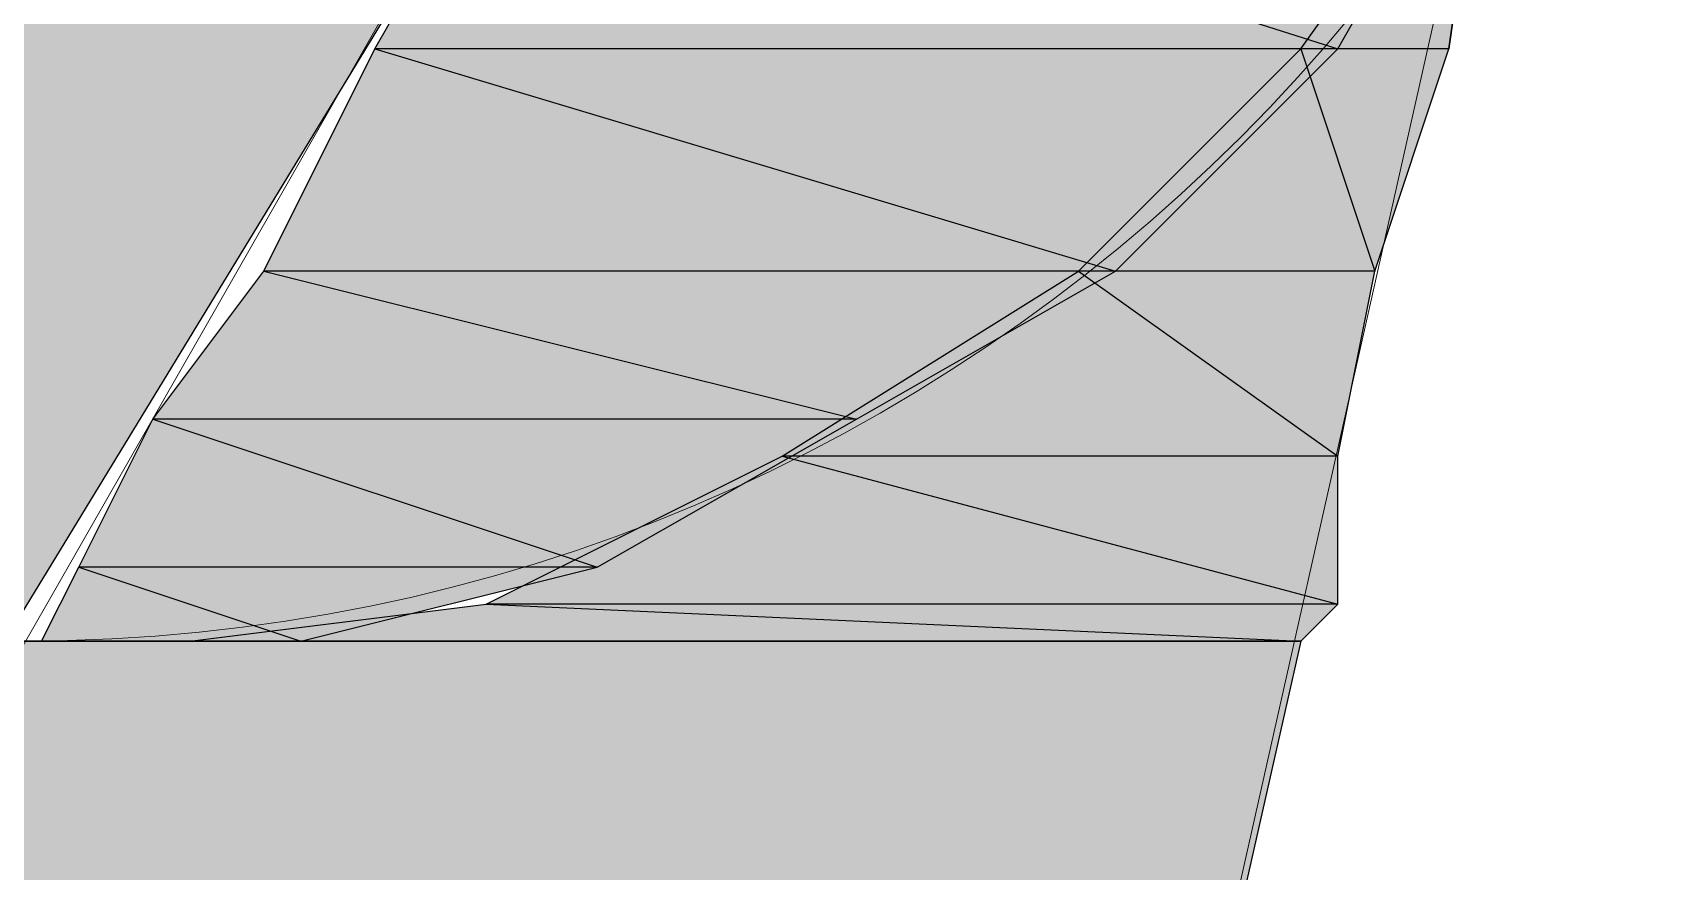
# Model space of a CAD drawing. Header units: millimetres. Extents: x 6 to 745025, y -1528 to 119936.
# Drawn here: x 181.021 to 182.873, y 107.658 to 108.618 of the extents above; entities that cross this region are included whole.
import ezdxf

# ---------------------------------------------------------------- set-up
doc = ezdxf.new("R2010")
doc.units = ezdxf.units.MM
doc.header["$MEASUREMENT"] = 0
doc.layers.get('0').update_dxf_attribs({"linetype": 'CONTINUOUS'})

msp = doc.modelspace()

# ---------------------------------------------------------------- hatches: boundary and pattern name
at = {"true_color": 0x000006}
msp.add_hatch(color=0, dxfattribs=at).paths.add_polyline_path([(180.4388, 108.8954), (181.5818, 108.8954), (180.9891, 107.9218)])
at = {"true_color": 0x000003}
h = msp.add_hatch(color=0, dxfattribs=at)
h.paths.add_polyline_path([(182.6824, 108.8954), (181.5818, 108.8954), (182.5131, 108.5991)])
h.paths.add_polyline_path([(181.5818, 108.8954), (182.5131, 108.5991), (181.4124, 108.5991)])
at = {"true_color": 0x000005}
h = msp.add_hatch(color=0, dxfattribs=at)
h.paths.add_polyline_path([(182.6401, 108.5991), (182.6824, 108.8954)])
h.paths.add_polyline_path([(182.6824, 108.8954), (182.6401, 108.5991), (182.4708, 108.5991)])
at = {"true_color": 0x000003}
h = msp.add_hatch(color=0, dxfattribs=at)
h.paths.add_polyline_path([(182.5131, 108.5991), (181.4124, 108.5991), (182.2591, 108.3451)])
h.paths.add_polyline_path([(181.4124, 108.5991), (182.2591, 108.3451), (181.2854, 108.3451)])
at = {"true_color": 0x000005}
h = msp.add_hatch(color=0, dxfattribs=at)
h.paths.add_polyline_path([(182.6401, 108.5991), (182.4708, 108.5991), (182.5554, 108.3451)])
h.paths.add_polyline_path([(182.4708, 108.5991), (182.5554, 108.3451), (182.2168, 108.3451)])
at = {"true_color": 0x000003}
h = msp.add_hatch(color=0, dxfattribs=at)
h.paths.add_polyline_path([(182.2591, 108.3451), (181.2854, 108.3451), (181.9628, 108.1758)])
h.paths.add_polyline_path([(181.2854, 108.3451), (181.9628, 108.1758), (181.1584, 108.1758)])
at = {"true_color": 0x000005}
h = msp.add_hatch(color=0, dxfattribs=at)
h.paths.add_polyline_path([(182.5554, 108.3451), (182.2168, 108.3451), (182.5131, 108.1334)])
h.paths.add_polyline_path([(182.2168, 108.3451), (182.5131, 108.1334), (181.8781, 108.1334)])
at = {"true_color": 0x000003}
h = msp.add_hatch(color=0, dxfattribs=at)
h.paths.add_polyline_path([(181.9628, 108.1758), (181.1584, 108.1758), (181.6664, 108.0064)])
h.paths.add_polyline_path([(181.1584, 108.1758), (181.6664, 108.0064), (181.0738, 108.0064)])
at = {"true_color": 0x000005}
h = msp.add_hatch(color=0, dxfattribs=at)
h.paths.add_polyline_path([(182.5131, 108.1334), (181.8781, 108.1334), (182.5131, 107.9641)])
h.paths.add_polyline_path([(181.8781, 108.1334), (182.5131, 107.9641), (181.5394, 107.9641)])
at = {"true_color": 0x000003}
h = msp.add_hatch(color=0, dxfattribs=at)
h.paths.add_polyline_path([(181.6664, 108.0064), (181.0738, 108.0064), (181.3278, 107.9218)])
h.paths.add_polyline_path([(181.0738, 108.0064), (181.3278, 107.9218), (181.0314, 107.9218)])
h.paths.add_polyline_path([(181.3278, 107.9218), (181.0314, 107.9218)])
h.paths.add_polyline_path([(181.0314, 107.9218), (181.3278, 107.9218)])
at = {"true_color": 0x000005}
h = msp.add_hatch(color=0, dxfattribs=at)
h.paths.add_polyline_path([(182.5131, 107.9641), (181.5394, 107.9641), (182.4708, 107.9218)])
h.paths.add_polyline_path([(181.5394, 107.9641), (182.4708, 107.9218), (181.2008, 107.9218)])
msp.add_hatch(color=0, dxfattribs=at).paths.add_polyline_path([(179.5074, 107.9218), (182.4708, 107.9218), (180.9891, 101.3601)])
at = {"true_color": 0x000003}
h = msp.add_hatch(color=0, dxfattribs=at)
h.paths.add_polyline_path([(181.0738, 107.9218), (180.9891, 107.9218)])
h.paths.add_polyline_path([(181.0738, 107.9218), (180.9891, 107.9218), (181.0314, 107.9218)])

# ---------------------------------------------------------------- linework, layer by layer
at = {"color": 0, "linetype": 'Continuous', "lineweight": 18, "true_color": 0x000003}
for points in [[(180.9891, 107.8794), (182.6824, 110.8428), (179.2958, 110.8428), (180.9891, 107.9218)], [(179.2958, 108.8954), (180.9891, 101.3601), (182.6824, 108.8954)]]:
    msp.add_lwpolyline(points, dxfattribs=at)
at = {"color": 0, "linetype": 'Continuous', "lineweight": -2, "true_color": 0x000006}
msp.add_lwpolyline([(180.4388, 108.8954), (181.5818, 108.8954), (180.9891, 107.9218)], close=True, dxfattribs=at)
at = {"color": 0, "linetype": 'Continuous', "lineweight": -2, "true_color": 0x000003}
for points in [[(181.5818, 108.8954), (182.5131, 108.5991), (181.4124, 108.5991)], [(182.6824, 108.8954), (181.5818, 108.8954), (182.5131, 108.5991)], [(181.4124, 108.5991), (182.2591, 108.3451), (181.2854, 108.3451)], [(182.5131, 108.5991), (181.4124, 108.5991), (182.2591, 108.3451)], [(181.2854, 108.3451), (181.9628, 108.1758), (181.1584, 108.1758)], [(182.2591, 108.3451), (181.2854, 108.3451), (181.9628, 108.1758)], [(181.1584, 108.1758), (181.6664, 108.0064), (181.0738, 108.0064)], [(181.9628, 108.1758), (181.1584, 108.1758), (181.6664, 108.0064)], [(181.0738, 108.0064), (181.3278, 107.9218), (181.0314, 107.9218)], [(181.6664, 108.0064), (181.0738, 108.0064), (181.3278, 107.9218)], [(181.0738, 107.9218), (181.0738, 107.9218), (180.9891, 107.9218)], [(181.0738, 107.9218), (180.9891, 107.9218), (181.0314, 107.9218)], [(181.3278, 107.9218), (181.0314, 107.9218)], [(181.0314, 107.9218), (181.3278, 107.9218), (181.3278, 107.9218)], [(181.0314, 107.9218), (181.3278, 107.9218), (181.0738, 107.9218)]]:
    msp.add_lwpolyline(points, close=True, dxfattribs=at)
at = {"color": 0, "linetype": 'Continuous', "lineweight": -2, "true_color": 0x000005}
for points in [[(182.6824, 108.8954), (182.6401, 108.5991), (182.4708, 108.5991)], [(182.6401, 108.5991), (182.6824, 108.8954)], [(182.4708, 108.5991), (182.5554, 108.3451), (182.2168, 108.3451)], [(182.6401, 108.5991), (182.4708, 108.5991), (182.5554, 108.3451)], [(182.2168, 108.3451), (182.5131, 108.1334), (181.8781, 108.1334)], [(182.5554, 108.3451), (182.2168, 108.3451), (182.5131, 108.1334)], [(181.8781, 108.1334), (182.5131, 107.9641), (181.5394, 107.9641)], [(182.5131, 108.1334), (181.8781, 108.1334), (182.5131, 107.9641)], [(181.5394, 107.9641), (182.4708, 107.9218), (181.2008, 107.9218)], [(182.5131, 107.9641), (181.5394, 107.9641), (182.4708, 107.9218)], [(179.5074, 107.9218), (182.4708, 107.9218), (180.9891, 101.3601)]]:
    msp.add_lwpolyline(points, close=True, dxfattribs=at)
at = {"color": 0, "linetype": 'Continuous', "lineweight": 18, "true_color": 0x000003}
msp.add_open_spline([(181.0103, 107.9218), (182.0974, 107.9218), (182.9788, 108.8031), (182.9788, 109.8903)], degree=3, dxfattribs=at)

doc.saveas('drawing.dxf')
